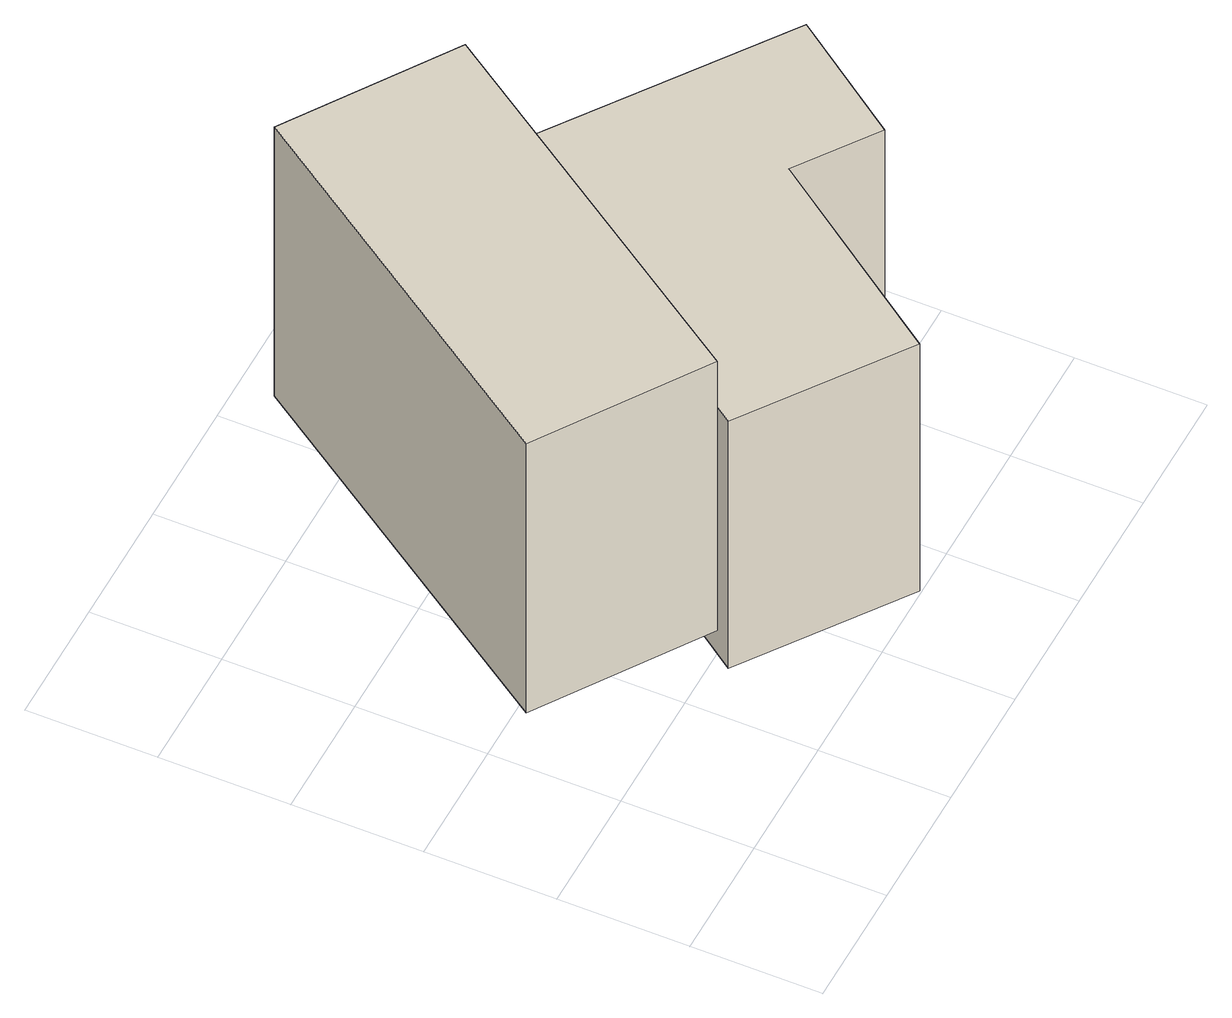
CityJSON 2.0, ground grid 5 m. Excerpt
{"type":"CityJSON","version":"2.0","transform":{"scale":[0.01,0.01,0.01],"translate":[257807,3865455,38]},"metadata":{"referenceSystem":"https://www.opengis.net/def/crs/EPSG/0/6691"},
"CityObjects":{
"building1":{"type":"Building","attributes":{"風致地区":"第1種風致地区（大崩）","measuredHeight":14.3,"BuildingDetailAttribute.urbanPlanType":"21","BuildingDetailAttribute.surveyYear":2021,"BuildingLandSlideRiskAttribute.description":"1","BuildingLandSlideRiskAttribute.areaType":"2","BuildingIDAttribute.prefecture":"22","BuildingIDAttribute.city":"22102"},"geometry":[{"type":"Solid","lod":"1","boundaries":[[[[0,1,2,3]],[[2,4,5,3]],[[1,6,4,2]],[[0,7,6,1]],[[3,5,7,0]],[[4,6,7,5]]]]}]},
"building2":{"type":"Building","attributes":{"風致地区":"第1種風致地区（大崩）","measuredHeight":15.4,"BuildingDetailAttribute.urbanPlanType":"21","BuildingDetailAttribute.surveyYear":2021,"BuildingLandSlideRiskAttribute.description":"1","BuildingLandSlideRiskAttribute.areaType":"1","BuildingIDAttribute.prefecture":"22","BuildingIDAttribute.city":"22102"},"geometry":[{"type":"Solid","lod":"1","boundaries":[[[[8,9,10,11,12,13]],[[12,14,15,13]],[[11,16,14,12]],[[10,17,16,11]],[[9,18,17,10]],[[8,19,18,9]],[[13,15,19,8]],[[14,16,17,18,19,15]]]]}]}
},
"vertices":[
[947,2259,351],[1569,1841,351],[628,440,351],[6,858,351],[628,440,1699],[6,858,1699],[1569,1841,1699],[947,2259,1699],
[1564,1635,83],[2465,991,83],[2143,541,83],[1842,756,83],[1309,8,83],[708,437,83],[1309,8,1321],[708,437,1321],[1842,756,1321],[2143,541,1321],[2465,991,1321],[1564,1635,1321]
]}
